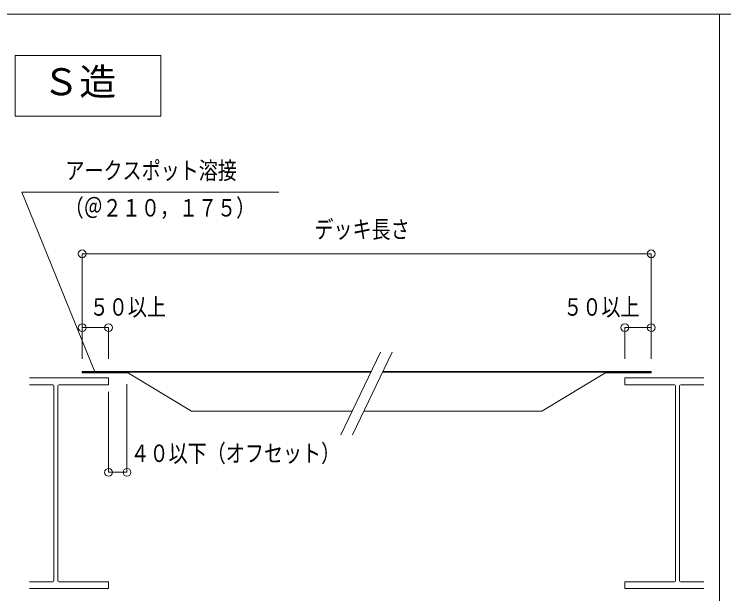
# Model space of a CAD drawing. Units: millimetres, scale not verified. Extents: x -282 to 282, y -197 to 197.
# Drawn here: x 145.8 to 213.2, y 110.2 to 165.2 of the extents above; entities that cross this region are included whole.
import ezdxf
from ezdxf.enums import TextEntityAlignment as Align

# ---------------------------------------------------------------- set-up
doc = ezdxf.new("R2010")
doc.units = ezdxf.units.MM
doc.header["$LTSCALE"] = 0.5
doc.layers.add('0-1_M2-1-0', color=7, linetype='Continuous', lineweight=18)
doc.styles.add('ＭＳ ゴシック', font='')
doc.styles.get('ＭＳ ゴシック').set_extended_font_data('MS Gothic')

msp = doc.modelspace()

# ---------------------------------------------------------------- linework, layer by layer
at = {"layer": '0-1_M2-1-0'}
for p, q in [((-282.284, 165.1855), (282.4621, 165.1855)), ((212.7977, 165.1855), (212.7977, 63.372)), ((206.3007, 132.4737), (206.3007, 142.4356)), ((152.3006, 135.4268), (154.8006, 135.4268)), ((154.8006, 132.4493), (154.8006, 135.4268)), ((206.3007, 135.4268), (203.8007, 135.4268)), ((203.8007, 132.4493), (203.8007, 135.4268)), ((180.6156, 133.0858), (176.85, 125.2538)), ((181.7252, 133.0858), (177.9596, 125.2538)), ((152.3006, 131.2445), (152.3006, 131.1428)), ((152.3006, 131.2445), (179.7303, 131.2445)), ((152.3006, 131.2045), (179.7111, 131.2045)), ((152.3006, 131.1428), (156.6526, 131.1428)), ((156.5506, 131.2045), (162.6853, 127.4945)), ((180.8206, 131.2045), (206.3007, 131.2045)), ((180.8399, 131.2445), (206.3007, 131.2445)), ((202.0507, 131.2045), (195.9159, 127.4945)), ((201.9486, 131.1428), (206.3007, 131.1428)), ((206.3007, 131.2445), (206.3007, 131.1428)), ((147.3006, 130.6428), (154.8006, 130.6428)), ((147.3006, 129.9928), (149.5006, 129.9928)), ((150.1006, 129.9928), (154.8006, 129.9928)), ((154.8006, 130.6428), (154.8006, 129.9928)), ((156.5506, 130.0683), (156.5506, 121.6905)), ((211.3007, 130.6428), (203.8007, 130.6428)), ((203.8007, 130.6428), (203.8007, 129.9928)), ((208.5007, 129.9928), (203.8007, 129.9928)), ((211.3007, 129.9928), (209.1007, 129.9928)), ((149.6006, 129.8928), (149.6006, 111.3928)), ((150.0006, 129.8928), (150.0006, 111.3928)), ((208.6007, 129.8928), (208.6007, 111.3928)), ((209.0007, 129.8928), (209.0007, 111.3928)), ((162.6853, 127.4945), (177.9273, 127.4945)), ((179.0369, 127.4945), (195.9159, 127.4945)), ((147.3006, 111.2928), (149.5006, 111.2928)), ((150.1006, 111.2928), (154.8006, 111.2928)), ((154.8006, 110.6428), (154.8006, 111.2928)), ((208.5007, 111.2928), (203.8007, 111.2928)), ((203.8007, 110.6428), (203.8007, 111.2928)), ((211.3007, 111.2928), (209.1007, 111.2928)), ((147.3006, 110.6428), (154.8006, 110.6428)), ((147.3006, 110.6428), (154.8006, 110.6428)), ((211.3007, 110.6428), (203.8007, 110.6428)), ((211.3007, 110.6428), (203.8007, 110.6428))]:
    msp.add_line(p, q, dxfattribs=at)
msp.add_lwpolyline([(145.9429, 155.5111), (159.7595, 155.5111), (159.7595, 161.2499), (145.9429, 161.2499)], close=True, dxfattribs=at)
for points in [[(153.504, 131.2384), (146.5642, 148.2872), (170.9761, 148.2872)], [(152.3006, 132.4489), (152.3006, 142.4356), (206.3007, 142.4356)], [(154.8006, 129.3378), (154.8006, 121.6905), (156.5506, 121.6905)]]:
    msp.add_lwpolyline(points, dxfattribs=at)
for centre in [(152.3006, 142.4356), (206.3007, 142.4356), (152.3006, 135.4268), (154.8006, 135.4268), (203.8007, 135.4268), (206.3007, 135.4268), (154.8006, 121.6905), (156.5506, 121.6905)]:
    msp.add_circle(centre, 0.3689, dxfattribs=at)
for centre, start, end in [((149.5006, 129.8928), 0, 90), ((150.1006, 129.8928), 90, 180), ((208.5007, 129.8928), 0, 90), ((209.1007, 129.8928), 90, 180), ((149.5006, 111.3928), 270, 0), ((150.1006, 111.3928), 180, 270), ((208.5007, 111.3928), 270, 0), ((209.1007, 111.3928), 180, 270)]:
    msp.add_arc(centre, 0.1, start, end, dxfattribs=at)

# ---------------------------------------------------------------- texts
at = {"layer": '0-1_M2-1-0', "style": 'ＭＳ ゴシック'}
msp.add_text('Ｓ造', height=2.566, dxfattribs=at).set_placement((148.5282, 156.7185), align=Align.BOTTOM_LEFT)
at = {"layer": '0-1_M2-1-0', "style": 'ＭＳ ゴシック', "width": 0.8}
for s, p in [('アークスポット溶接', (150.7051, 149.0166)), ('（＠２１０，１７５）', (150.6356, 145.4778)), ('デッキ長さ', (174.3392, 143.4305)), ('５０以上', (153.0149, 136.0585)), ('５０以上', (197.9664, 136.0585)), ('４０以下（オフセット）', (156.8874, 122.168))]:
    msp.add_text(s, height=1.657, dxfattribs=at).set_placement(p, align=Align.BOTTOM_LEFT)

doc.saveas('drawing.dxf')
